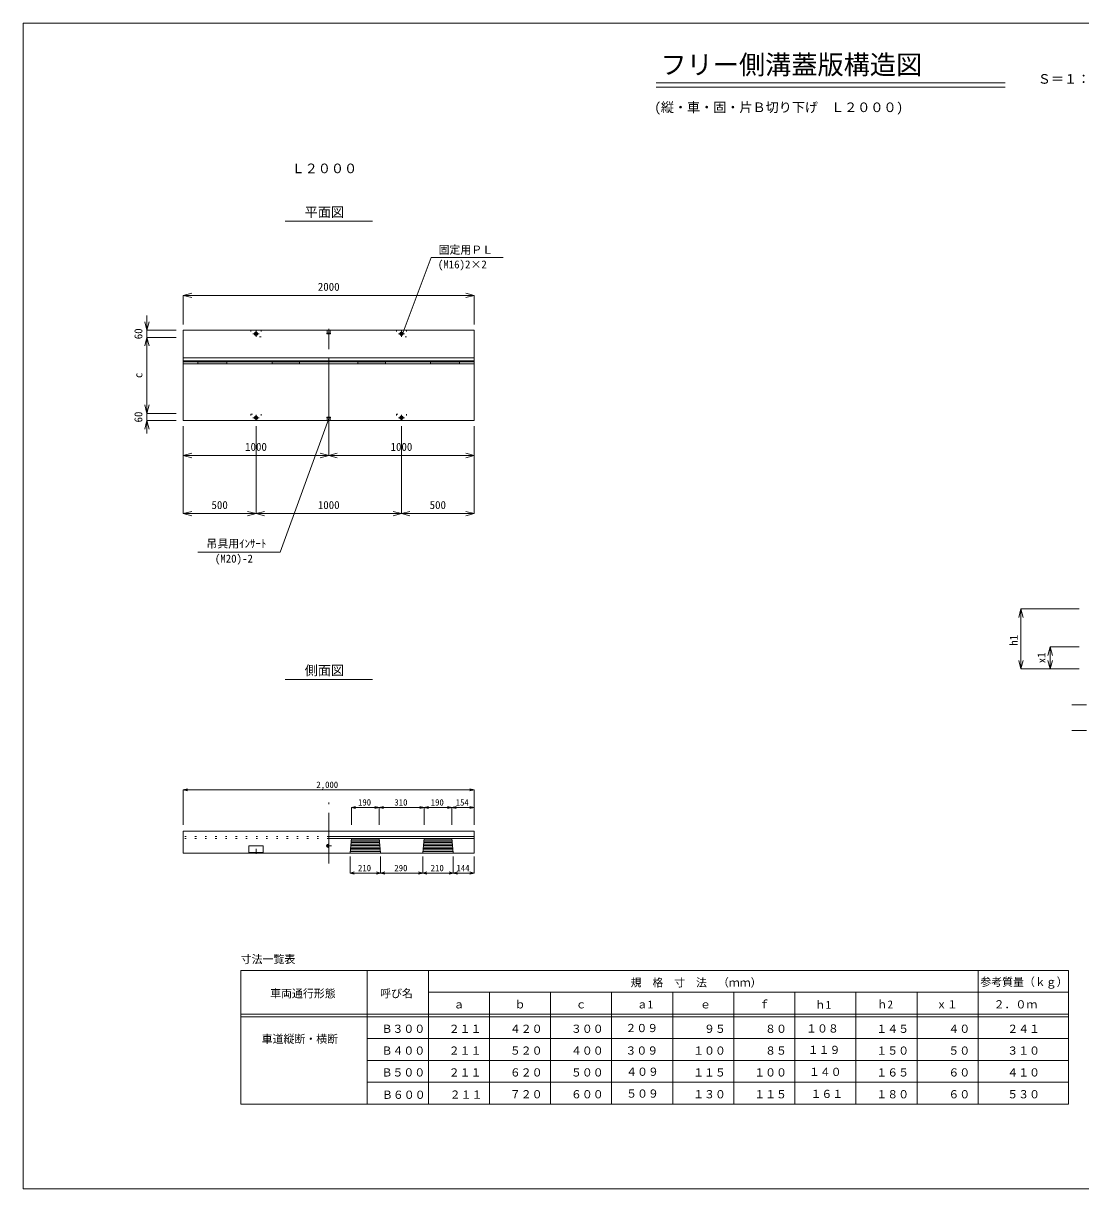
# Model space of a CAD drawing. Units: millimetres, scale not verified. Extents: x 240 to 11340, y 195 to 8205.
# Drawn here: x 240 to 7510, y 195 to 8205 of the extents above; entities that cross this region are included whole.
import ezdxf
from ezdxf.enums import TextEntityAlignment as Align

# ---------------------------------------------------------------- set-up
doc = ezdxf.new("R2010")
doc.units = ezdxf.units.MM
doc.header["$LTSCALE"] = 40
for name, pattern in [('CHAIN', [18.5, 12, -1.5, 3.5, -1.5]), ('DASHED', [7.5, 6, -1.5]), ('DASHED_DOTTED', [9.25, 6, -1.5, 0.25, -1.5]), ('DOTTED', [1.75, 0.25, -1.5])]:
    doc.linetypes.add(name, pattern=pattern)
for name, color, linetype, lineweight in [('0-1', 7, 'Continuous', 18), ('0-2', 4, 'Continuous', 18), ('0-3', 7, 'Continuous', 18), ('0-4', 7, 'Continuous', 18), ('0-e', 7, 'Continuous', 18), ('0-f', 7, 'Continuous', 18)]:
    doc.layers.add(name, color=color, linetype=linetype, lineweight=lineweight)
doc.styles.add('ＭＳ ゴシック', font='')
doc.styles.get('ＭＳ ゴシック').set_extended_font_data('MS Gothic')

msp = doc.modelspace()

# ---------------------------------------------------------------- hatches: boundary and pattern name
at = {"layer": '0-1'}
for points in [[(1440, 5877.5), (1640, 5877.5), (1640, 5864.5), (1440, 5864.5)], [(1950, 5877.5), (2140, 5877.5), (2140, 5864.5), (1950, 5864.5)], [(2540, 5877.5), (2730, 5877.5), (2730, 5864.5), (2540, 5864.5)], [(3040, 5877.5), (3240, 5877.5), (3240, 5864.5), (3040, 5864.5)]]:
    msp.add_hatch(color=8, dxfattribs=at).paths.add_polyline_path(points)

# ---------------------------------------------------------------- linework, layer by layer
for p, q in [((3043.82, 6595), (2845.31, 6063.72)), ((1340, 6096), (3340, 6096)), ((1340, 6096), (1340, 5941.5)), ((1875.01, 6096), (1805.01, 6096)), ((2875, 6096), (2805, 6096)), ((2875, 6096), (2805, 6096)), ((2840, 6089.47), (2840, 6097.53)), ((3340, 6096), (3340, 5941.5)), ((1340, 5941.5), (1340, 5928.5)), ((1340, 5928.5), (1340, 5474)), ((3340, 5941.5), (3340, 5928.5)), ((3340, 5928.5), (3340, 5474)), ((1340, 5905), (3340, 5905)), ((1340, 5885), (3340, 5885)), ((1340, 5877.5), (3340, 5877.5)), ((1340, 5877.5), (3340, 5877.5)), ((1340, 5877.5), (1340, 5864.5)), ((1340, 5864.5), (3340, 5864.5)), ((1440, 5877.5), (1440, 5864.5)), ((1640, 5877.5), (1640, 5864.5)), ((1950, 5877.5), (1950, 5864.5)), ((2140, 5877.5), (2140, 5864.5)), ((2540, 5877.5), (2540, 5864.5)), ((2730, 5877.5), (2730, 5864.5)), ((3040, 5877.5), (3040, 5864.5)), ((3240, 5877.5), (3240, 5864.5)), ((3340, 5877.5), (3340, 5864.5)), ((1340, 5474), (3340, 5474)), ((1805, 5474), (1875, 5474)), ((1840, 5480.54), (1840, 5472.47)), ((2804.99, 5474), (2874.99, 5474)), ((2839.99, 5480.54), (2839.99, 5472.47)), ((1340, 2651.48), (3340, 2651.48)), ((3340, 2651.48), (1340, 2651.48)), ((1340, 2651.48), (1340, 2501.48)), ((3340, 2501.48), (3340, 2651.48)), ((3340, 2616.48), (2340, 2616.48)), ((2340, 2601.48), (3340, 2601.48)), ((2486.23, 2503.48), (2496.23, 2603.48)), ((2492.23, 2563.48), (2690.23, 2563.48)), ((2493.23, 2573.48), (2689.23, 2573.48)), ((2494.23, 2583.48), (2688.23, 2583.48)), ((2495.23, 2593.48), (2687.23, 2593.48)), ((2696.23, 2503.48), (2686.23, 2603.48)), ((2986.23, 2503.48), (2996.23, 2603.48)), ((2992.23, 2563.48), (3190.23, 2563.48)), ((2993.23, 2573.48), (3189.23, 2573.48)), ((2994.23, 2583.48), (3188.23, 2583.48)), ((2995.23, 2593.48), (3187.23, 2593.48)), ((3196.23, 2503.48), (3186.23, 2603.48)), ((1340, 2501.48), (3340, 2501.48)), ((1890, 2551.48), (1790, 2551.48)), ((1790, 2551.48), (1790, 2501.48)), ((1890, 2506.48), (1790, 2506.48)), ((1790, 2501.48), (1890, 2501.48)), ((1840, 2531.48), (1840, 2496.48)), ((1840, 2521.75), (1840, 2497.65)), ((1890, 2501.48), (1890, 2551.48)), ((2358, 2551.48), (2322, 2551.48)), ((2487.23, 2513.48), (2695.23, 2513.48)), ((2488.23, 2523.48), (2694.23, 2523.48)), ((2489.23, 2533.48), (2693.23, 2533.48)), ((2490.23, 2543.48), (2692.23, 2543.48)), ((2491.23, 2553.48), (2691.23, 2553.48)), ((2987.23, 2513.48), (3195.23, 2513.48)), ((2988.23, 2523.48), (3194.23, 2523.48)), ((2989.23, 2533.48), (3193.23, 2533.48)), ((2990.23, 2543.48), (3192.23, 2543.48)), ((2991.23, 2553.48), (3191.23, 2553.48)), ((7424.99, 777), (7424.99, 1695)), ((1734.99, 777), (7424.99, 777))]:
    msp.add_line(p, q, dxfattribs=at)
at = {"layer": '0-1', "linetype": 'DOTTED'}
for p, q in [((1805.01, 6096), (1805.01, 6051)), ((1875.01, 6096), (1875.01, 6051)), ((2805, 6096), (2805, 6051)), ((2875, 6096), (2875, 6051)), ((1875.01, 6051), (1805.01, 6051)), ((2875, 6051), (2805, 6051)), ((1805, 5519), (1805, 5474)), ((1805, 5519), (1875, 5519)), ((1875, 5474), (1805, 5474)), ((1875, 5519), (1875, 5474)), ((2804.99, 5519), (2804.99, 5474)), ((2804.99, 5519), (2874.99, 5519)), ((2874.99, 5474), (2804.99, 5474)), ((2874.99, 5519), (2874.99, 5474)), ((2340, 2616.48), (1340, 2616.48)), ((2340, 2601.48), (1340, 2601.48))]:
    msp.add_line(p, q, dxfattribs=at)
at = {"layer": '0-1', "linetype": 'CHAIN'}
for p, q in [((1840, 6092), (1840, 6050)), ((1840, 6092), (1840, 6050)), ((1840.01, 6092), (1840.01, 6050)), ((1840.01, 6092), (1840.01, 6050)), ((2340, 5425), (2340, 6145)), ((2839.99, 6092), (2839.99, 6050)), ((2839.99, 6092), (2839.99, 6050)), ((2840, 6092), (2840, 6050)), ((2840, 6092), (2840, 6050)), ((1819, 6071), (1861, 6071)), ((1861, 6071), (1819, 6071)), ((1819.01, 6071), (1861.01, 6071)), ((1861.01, 6071), (1819.01, 6071)), ((2818.99, 6071), (2860.99, 6071)), ((2860.99, 6071), (2818.99, 6071)), ((2819, 6071), (2861, 6071)), ((2861, 6071), (2819, 6071)), ((1818.99, 5494), (1861, 5494)), ((1861, 5494), (1819, 5494)), ((1819.01, 5494), (1861.01, 5494)), ((1861.01, 5494), (1819.01, 5494)), ((1840, 5515), (1840, 5473)), ((1840, 5515), (1840, 5473)), ((1840, 5515), (1840, 5473)), ((1840, 5515), (1840, 5473)), ((2818.98, 5494), (2860.99, 5494)), ((2860.99, 5494), (2818.99, 5494)), ((2819, 5494), (2861, 5494)), ((2861, 5494), (2819, 5494)), ((2839.99, 5515), (2839.99, 5473)), ((2839.99, 5515), (2839.99, 5473)), ((2839.99, 5515), (2839.99, 5473)), ((2839.99, 5515), (2839.99, 5473))]:
    msp.add_line(p, q, dxfattribs=at)
at = {"layer": '0-1', "linetype": 'DASHED'}
for p, q in [((2330, 6076), (2330, 6096)), ((2350, 6076), (2350, 6096)), ((2327, 6071), (2327, 6076)), ((2353, 6076), (2327, 6076)), ((2353, 6071), (2327, 6071)), ((2353, 6071), (2353, 6076)), ((2327, 5499), (2327, 5494)), ((2327, 5499), (2353, 5499)), ((2327, 5494), (2353, 5494)), ((2330, 5494), (2330, 5474)), ((2350, 5494), (2350, 5474)), ((2353, 5499), (2353, 5494))]:
    msp.add_line(p, q, dxfattribs=at)
at = {"layer": '0-1', "linetype": 'DASHED_DOTTED'}
for p, q in [((1819, 6071), (1861, 6071)), ((2818.99, 6071), (2860.99, 6071)), ((1818.99, 5494), (1861, 5494)), ((2818.98, 5494), (2860.99, 5494)), ((2340, 2538.48), (2340, 2888.03)), ((2340, 2564.48), (2340, 2429.16))]:
    msp.add_line(p, q, dxfattribs=at)
at = {"layer": '0-1', "color": 4}
for p, q in [((7549.42, 3520.23), (7449.42, 3520.23)), ((7549.42, 3343.21), (7449.42, 3343.21)), ((1340, 2936.39), (1368.98, 2944.15)), ((3340, 2936.39), (1340, 2936.39)), ((1340, 2936.39), (1368.98, 2928.62)), ((1340, 2936.39), (1340, 2696.56)), ((3340, 2936.39), (3311.02, 2944.15)), ((3340, 2936.39), (3311.02, 2928.62)), ((3340, 2936.39), (3340, 2696.56)), ((2496.03, 2815.14), (2525.01, 2822.91)), ((2686.43, 2815.14), (2496.03, 2815.14)), ((2496.03, 2815.14), (2525.01, 2807.38)), ((2496.03, 2815.14), (2496.03, 2696.56)), ((2686.43, 2815.14), (2657.45, 2822.91)), ((2686.43, 2815.14), (2657.45, 2807.38)), ((2686.43, 2815.14), (2715.41, 2822.91)), ((2996.03, 2815.14), (2686.43, 2815.14)), ((2686.43, 2815.14), (2715.41, 2807.38)), ((2686.43, 2815.14), (2686.43, 2696.56)), ((2996.03, 2815.14), (2967.05, 2822.91)), ((2996.03, 2815.14), (2967.05, 2807.38)), ((2996.03, 2815.14), (3025.01, 2822.91)), ((3186.43, 2815.14), (2996.03, 2815.14)), ((2996.03, 2815.14), (3025.01, 2807.38)), ((2996.03, 2815.14), (2996.03, 2696.56)), ((3186.43, 2815.14), (3157.45, 2822.91)), ((3186.43, 2815.14), (3157.45, 2807.38)), ((3186.43, 2815.14), (3215.41, 2822.91)), ((3340, 2815.14), (3186.43, 2815.14)), ((3186.43, 2815.14), (3215.41, 2807.38)), ((3186.43, 2815.14), (3186.43, 2696.56)), ((3340, 2815.14), (3311.02, 2822.91)), ((3340, 2815.14), (3311.02, 2807.38)), ((3340, 2815.14), (3340, 2696.56)), ((2486.23, 2364.01), (2486.23, 2477.75)), ((2696.23, 2364.01), (2696.23, 2477.75)), ((2986.23, 2364.01), (2986.23, 2477.75)), ((3196.23, 2364.01), (3196.23, 2477.75)), ((3340, 2364.01), (3340, 2477.75)), ((2486.23, 2364.01), (2515.21, 2371.77)), ((2696.23, 2364.01), (2486.23, 2364.01)), ((2486.23, 2364.01), (2515.21, 2356.24)), ((2696.23, 2364.01), (2667.25, 2371.77)), ((2696.23, 2364.01), (2667.25, 2356.24)), ((2696.23, 2364.01), (2725.21, 2371.77)), ((2986.23, 2364.01), (2696.23, 2364.01)), ((2696.23, 2364.01), (2725.21, 2356.24)), ((2986.23, 2364.01), (2957.25, 2371.77)), ((2986.23, 2364.01), (2957.25, 2356.24)), ((2986.23, 2364.01), (3015.21, 2371.77)), ((3196.23, 2364.01), (2986.23, 2364.01)), ((2986.23, 2364.01), (3015.21, 2356.24)), ((3196.23, 2364.01), (3167.25, 2371.77)), ((3196.23, 2364.01), (3167.25, 2356.24)), ((3196.23, 2364.01), (3225.21, 2371.77)), ((3340, 2364.01), (3196.23, 2364.01)), ((3196.23, 2364.01), (3225.21, 2356.24)), ((3340, 2364.01), (3311.02, 2371.77)), ((3340, 2364.01), (3311.02, 2356.24))]:
    msp.add_line(p, q, dxfattribs=at)
at = {"layer": '0-1', "color": 8}
for points in [[(1440, 5877.5), (1640, 5877.5), (1640, 5864.5), (1440, 5864.5)], [(1950, 5877.5), (2140, 5877.5), (2140, 5864.5), (1950, 5864.5)], [(2540, 5877.5), (2730, 5877.5), (2730, 5864.5), (2540, 5864.5)], [(3040, 5877.5), (3240, 5877.5), (3240, 5864.5), (3040, 5864.5)]]:
    msp.add_lwpolyline(points, close=True, dxfattribs=at)
at = {"layer": '0-1', "linetype": 'DASHED'}
for centre, radius in [((1840, 6071), 11), ((1840, 6071), 11), ((1840.01, 6071), 11), ((1840.01, 6071), 11), ((1840, 6071), 8), ((1840, 6071), 8), ((1840.01, 6071), 8), ((1840.01, 6071), 8), ((2839.99, 6071), 11), ((2839.99, 6071), 11), ((2840, 6071), 11), ((2840, 6071), 11), ((2839.99, 6071), 8), ((2839.99, 6071), 8), ((2840, 6071), 8), ((2840, 6071), 8), ((1840, 5494), 11), ((1840, 5494), 11), ((1840, 5494), 11), ((1840, 5494), 11), ((1840, 5494), 8), ((1840, 5494), 8), ((1840, 5494), 8), ((1840, 5494), 8), ((2839.99, 5494), 11), ((2839.99, 5494), 11), ((2839.99, 5494), 11), ((2839.99, 5494), 11), ((2839.99, 5494), 8), ((2839.99, 5494), 8), ((2839.99, 5494), 8), ((2839.99, 5494), 8)]:
    msp.add_circle(centre, radius, dxfattribs=at)
at = {"layer": '0-1'}
for radius in [13, 10]:
    msp.add_arc((2340, 2551.48), radius, 90, 270, dxfattribs=at)
at = {"layer": '0-2'}
for p, q in [((1340, 6335), (1397.95, 6350.53)), ((1340, 6335), (3340, 6335)), ((1340, 6135), (1340, 6335)), ((1340, 6335), (1397.95, 6319.47)), ((3340, 6335), (3282.04, 6350.53)), ((3340, 6335), (3282.04, 6319.47)), ((3340, 6135), (3340, 6335)), ((1090, 6096), (1090, 6196)), ((1090, 6096), (1074.47, 6153.96)), ((1090, 6096), (1105.53, 6153.96)), ((1090, 6096), (1090, 6046)), ((1290, 6096), (1090, 6096)), ((1090, 6046), (1074.47, 5988.04)), ((1290, 6046), (1090, 6046)), ((1090, 6046), (1105.53, 5988.04)), ((1090, 5524), (1090, 6046)), ((1090, 5524), (1074.47, 5581.96)), ((1090, 5524), (1105.53, 5581.96)), ((1090, 5474), (1074.47, 5416.05)), ((1090, 5524), (1090, 5474)), ((1290, 5524), (1090, 5524)), ((1090, 5485), (1090, 5385)), ((1290, 5474), (1090, 5474)), ((1090, 5474), (1105.53, 5416.05)), ((1340, 4835), (1340, 5435)), ((1840, 4835), (1840, 5435)), ((2339.99, 5435), (2339.99, 5235)), ((2840, 4835), (2840, 5435)), ((3340, 4835), (3340, 5435)), ((1340, 5235), (1397.95, 5250.53)), ((1340, 5235), (2339.99, 5235)), ((1340, 5235), (1397.95, 5219.47)), ((2339.99, 5235), (2282.04, 5250.53)), ((2339.99, 5235), (2282.04, 5219.47)), ((2339.99, 5235), (2397.95, 5250.53)), ((2339.99, 5235), (3340, 5235)), ((2339.99, 5235), (2397.95, 5219.47)), ((3340, 5235), (3282.04, 5250.53)), ((3340, 5235), (3282.04, 5219.47)), ((1340, 4835), (1397.95, 4850.53)), ((1340, 4835), (1840, 4835)), ((1340, 4835), (1397.95, 4819.47)), ((1840, 4835), (1782.04, 4850.53)), ((1840, 4835), (1782.04, 4819.47)), ((1840, 4835), (1897.95, 4850.53)), ((1840, 4835), (1897.95, 4819.47)), ((1840, 4835), (2840, 4835)), ((2840, 4835), (2782.04, 4850.53)), ((2840, 4835), (2782.04, 4819.47)), ((2840, 4835), (2897.95, 4850.53)), ((2840, 4835), (3340, 4835)), ((2840, 4835), (2897.95, 4819.47)), ((3340, 4835), (3282.04, 4850.53)), ((3340, 4835), (3282.04, 4819.47)), ((7099.42, 4180.01), (7083.89, 4122.05)), ((7499.42, 4180.01), (7099.42, 4180.01)), ((7099.42, 4180.01), (7114.95, 4122.05)), ((7099.42, 3768.53), (7099.42, 4180.01)), ((7299.42, 3918.53), (7283.89, 3860.57)), ((7299.42, 3768.53), (7299.42, 3918.53)), ((7499.42, 3918.53), (7299.42, 3918.53)), ((7299.42, 3918.53), (7314.95, 3860.57)), ((7099.42, 3768.53), (7083.89, 3826.48)), ((7099.42, 3768.53), (7114.95, 3826.48)), ((7499.42, 3768.53), (7099.42, 3768.53)), ((7299.42, 3768.53), (7283.89, 3826.48)), ((7299.42, 3768.53), (7314.95, 3826.48)), ((7499.42, 3768.53), (7299.42, 3768.53))]:
    msp.add_line(p, q, dxfattribs=at)
at = {"layer": '0-3'}
for p, q in [((7424.99, 1695), (1734.99, 1695)), ((1734.99, 1695), (1734.99, 777)), ((2604.99, 1695), (2604.99, 777)), ((3025, 777), (3025, 1695)), ((6805, 777), (6805, 1695)), ((3025, 1545), (7424.99, 1545)), ((3445, 777), (3445, 1545)), ((3864.99, 777), (3864.99, 1545)), ((4285, 777), (4285, 1545)), ((4705, 777), (4705, 1545)), ((5124.99, 777), (5124.99, 1545)), ((5545, 777), (5545, 1545)), ((5965, 777), (5965, 1545)), ((6384.99, 1545), (6384.99, 777)), ((1734.99, 1395), (7424.99, 1395)), ((7424.99, 1377), (1734.99, 1377)), ((2604.99, 1227), (7424.99, 1227)), ((7424.99, 1077), (2604.99, 1077)), ((2604.99, 927), (7424.99, 927))]:
    msp.add_line(p, q, dxfattribs=at)
at = {"layer": '0-4'}
for p, q in [((3539.99, 6595), (3043.82, 6595)), ((2339.99, 5488), (2005.87, 4570)), ((1439.99, 4570), (2005.87, 4570))]:
    msp.add_line(p, q, dxfattribs=at)
at = {"layer": '0-e', "color": 5}
for p, q in [((4590, 7795), (6990, 7795)), ((4590, 7765), (6990, 7765))]:
    msp.add_line(p, q, dxfattribs=at)
at = {"layer": '0-e', "color": 2}
for p, q in [((2040, 6845), (2640, 6845)), ((2040, 3695), (2640, 3695))]:
    msp.add_line(p, q, dxfattribs=at)
at = {"layer": '0-f'}
for p, q in [((240, 8205), (240, 195)), ((11340, 8205), (240, 8205)), ((240, 195), (11340, 195))]:
    msp.add_line(p, q, dxfattribs=at)

# ---------------------------------------------------------------- texts
at = {"layer": '0-1', "style": 'ＭＳ ゴシック'}
for s, p in [('2,000', (2255, 2936.39)), ('190', (2541.23, 2815.14)), ('310', (2791.23, 2815.14)), ('190', (3041.23, 2815.14)), ('154', (3213.22, 2815.14)), ('210', (2541.23, 2364.01)), ('290', (2791.23, 2364.01)), ('210', (3041.23, 2364.01)), ('144', (3218.12, 2364.01))]:
    msp.add_text(s, height=43.99, dxfattribs=at).set_placement(p, align=Align.BOTTOM_LEFT)
at = {"layer": '0-3', "style": 'ＭＳ ゴシック'}
for s, p in [('固定用ＰＬ', (3094.93, 6604.22)), ('(M16)2×2', (3089.99, 6503.81)), ('2000', (2265, 6350)), ('1000', (1765, 5250)), ('1000', (2765, 5250)), ('500', (1533.75, 4850)), ('1000', (2265, 4850)), ('500', (3033.75, 4850)), ('吊具用ｲﾝｻｰﾄ', (1499.13, 4584.66)), ('(M20)-2', (1556.89, 4481.7)), ('寸法一覧表', (1734.99, 1728)), ('規\u3000格\u3000寸\u3000法\u3000（ｍｍ）', (4415.5, 1567.5)), ('参考質量（ｋｇ）', (6819.66, 1571.8)), ('車両通行形態', (1937.5, 1492.5)), ('呼び名', (2693.5, 1492.5)), ('ａ', (3197.5, 1417.5)), ('ｂ', (3617.5, 1417.5)), ('ｃ', (4037.5, 1417.5)), ('ａ1', (4457.5, 1417.5)), ('ｅ', (4892.5, 1417.5)), ('ｆ', (5297.5, 1417.5)), ('ｈ1', (5681.61, 1414.86)), ('ｈ2', (6107.19, 1417.87)), ('ｘ１', (6515.49, 1417.5)), ('２．０ｍ', (6911.5, 1417.5)), ('Ｂ３００', (2703.12, 1249.5)), ('２１１', (3165.12, 1249.5)), ('４２０', (3585.12, 1249.5)), ('３００', (4005.13, 1249.5)), ('２０９', (4380.05, 1254.53)), ('\u3000９５', (4845.12, 1249.5)), ('\u3000８０', (5265.13, 1249.5)), ('１０８', (5621.92, 1251.58)), ('１４５', (6105.12, 1249.5)), ('\u3000４０', (6525.13, 1249.5)), ('２４１', (7005.12, 1249.5)), ('車道縦断・横断', (1879.01, 1180.3)), ('Ｂ４００', (2703.12, 1099.5)), ('２１１', (3165.12, 1099.5)), ('５２０', (3585.12, 1099.5)), ('４００', (4005.13, 1099.5)), ('３０９', (4380.05, 1099.77)), ('１００', (4845.12, 1099.5)), ('\u3000８５', (5265.13, 1099.5)), ('１１９', (5633.26, 1104.17)), ('１５０', (6105.12, 1099.5)), ('\u3000５０', (6525.13, 1099.5)), ('３１０', (7005.12, 1099.5)), ('Ｂ５００', (2703.12, 949.5)), ('２１１', (3165.12, 949.5)), ('６２０', (3585.12, 949.5)), ('５００', (4005.13, 949.5)), ('４０９', (4384.6, 954.11)), ('１１５', (4845.12, 949.5)), ('１００', (5265.13, 949.5)), ('１４０', (5640.82, 952.99)), ('１６５', (6105.12, 949.5)), ('\u3000６０', (6525.13, 949.5)), ('４１０', (7005.12, 949.5)), ('Ｂ６００', (2705.81, 796)), ('２１１', (3171.49, 797.03)), ('７２０', (3585.12, 799.5)), ('６００', (4005.13, 799.5)), ('５０９', (4384.6, 804.11)), ('１３０', (4845.12, 799.5)), ('１１５', (5265.13, 799.5)), ('１６１', (5652.16, 801.8)), ('１８０', (6105.12, 799.5)), ('\u3000６０', (6525.13, 799.5)), ('５３０', (7005.12, 799.5))]:
    msp.add_text(s, height=54.99, dxfattribs=at).set_placement(p, align=Align.BOTTOM_LEFT)
for s, p in [('60', (1075, 6033.5)), ('c', (1075, 5766.25)), ('60', (1075, 5461.5)), ('h1', (7093.81, 3926.89)), ('x1', (7284.42, 3806.03))]:
    msp.add_text(s, height=54.99, rotation=90, dxfattribs=at).set_placement(p, align=Align.BOTTOM_LEFT)
at = {"layer": '0-e', "style": 'ＭＳ ゴシック'}
for s, height, p in [('\u3000フリー側溝蓋版構造図\u3000', 132, (4440, 7815)), ('Ｓ＝１：３０', 65.98, (7215, 7770)), ('(縦・車・固・片Ｂ切り下げ\u3000Ｌ２０００)', 65.98, (4578.75, 7575)), ('Ｌ２０００', 65.98, (2085, 7155)), ('\u3000平面図\u3000', 65.98, (2085, 6855)), ('\u3000側面図\u3000', 65.98, (2085, 3705))]:
    msp.add_text(s, height=height, dxfattribs=at).set_placement(p, align=Align.BOTTOM_LEFT)

doc.saveas('drawing.dxf')
